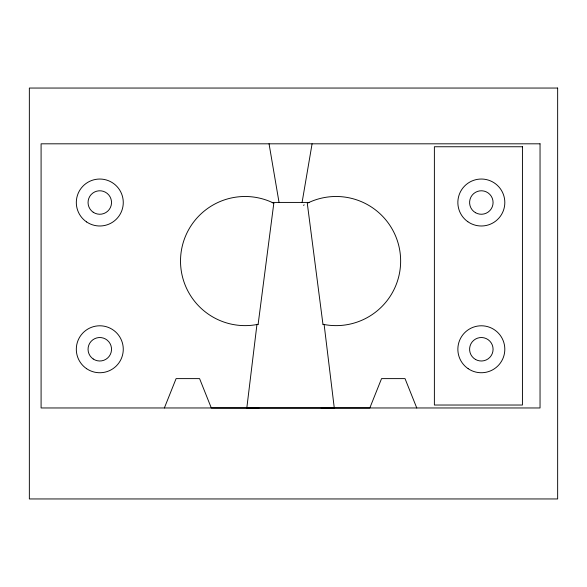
<?xml version="1.0" encoding="UTF-8"?>
<svg xmlns="http://www.w3.org/2000/svg" width="587" height="587" viewBox="0 0 587 587"><rect width="100%" height="100%" fill="white"/><g stroke="black" fill="none" stroke-linecap="round" stroke-linejoin="round"><path stroke-width="0.88" d="M164.36 407.98L176.1 378.615L199.58 378.615L211.32 407.987L246.811 408.009L256.945 324.53M257.025 324.516L258.133 324.295L273.813 203.234L272.126 202.42L309.041 202.42M302.085 202.42L312.079 143.815M334.59 408.009L321.221 408.06M246.621 408.009L369.81 407.987L381.55 378.615L405.03 378.615L416.77 407.98M258.874 408.06L246.811 408.009M322.953 324.281A64.57 64.57 0 0 0 400.107 252.762A64.57 64.57 0 0 0 307.28 203.263L322.953 324.281L324.127 324.516L334.274 407.965M269.051 143.815L279.045 202.42M258.133 324.295A64.57 64.57 0 0 1 181.053 252.762A64.57 64.57 0 0 1 273.813 203.234M304.213 204.87A18.336 0.492 -29.3 0 1 303.464 205.318M557.65 88.05L29.35 88.05L29.35 498.95L557.65 498.95L557.65 88.05M540.04 143.815L41.09 143.815L41.09 407.965L540.04 407.965L540.04 143.815M522.43 146.75L434.38 146.75L434.38 405.03L522.43 405.03L522.43 146.75M86.627 221.959A23.48 23.48 0 0 0 123.211 204.188A23.48 23.48 0 0 0 89.532 181.398A23.48 23.48 0 0 0 86.627 221.959M93.208 212.237A11.74 11.74 0 0 0 111.501 203.351A11.74 11.74 0 0 0 94.661 191.956A11.74 11.74 0 0 0 93.208 212.237M86.627 368.709A23.48 23.48 0 0 0 123.211 350.938A23.48 23.48 0 0 0 89.532 328.148A23.48 23.48 0 0 0 86.627 368.709M93.208 358.987A11.74 11.74 0 0 0 111.501 350.101A11.74 11.74 0 0 0 94.661 338.706A11.74 11.74 0 0 0 93.208 358.987M468.147 368.687A23.48 23.48 0 0 0 504.754 350.982A23.48 23.48 0 0 0 471.119 328.126A23.48 23.48 0 0 0 468.147 368.687M467.817 221.71A23.48 23.48 0 0 0 504.725 204.628A23.48 23.48 0 0 0 471.471 181.207A23.48 23.48 0 0 0 467.817 221.71M475.47 359.435A11.74 11.74 0 0 0 493.08 349.265A11.74 11.74 0 0 0 475.47 339.095A11.74 11.74 0 0 0 475.47 359.435M475.47 212.685A11.74 11.74 0 0 0 493.08 202.515A11.74 11.74 0 0 0 475.47 192.345A11.74 11.74 0 0 0 475.47 212.685"/></g></svg>
